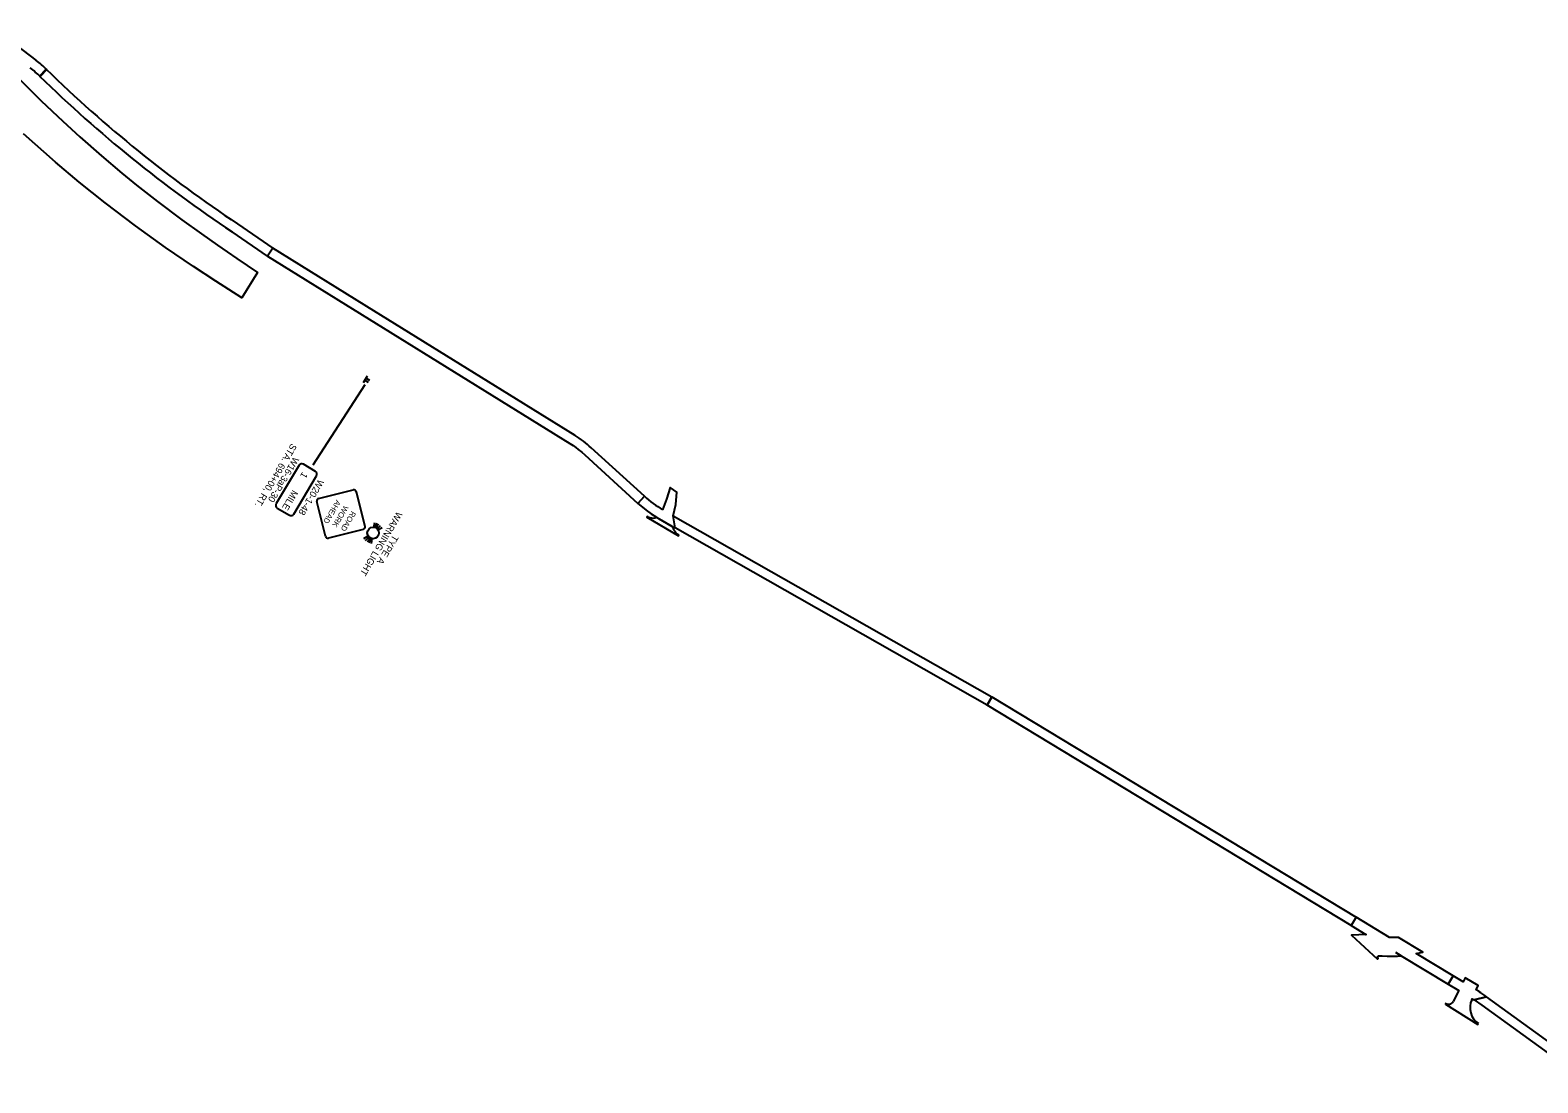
# Model space of a CAD drawing. Extents: x 134216 to 153379, y 327065 to 342138.
# Drawn here: x 141723 to 143293, y 334185 to 335280 of the extents above; entities that cross this region are included whole.
import ezdxf

# ---------------------------------------------------------------- set-up
doc = ezdxf.new("R2010")
doc.units = 0
for name, color, linetype in [('PM_X_Edge_Line', 7, 'Continuous'), ('SC_Shading1', 7, 'Continuous'), ('SN_P_Signs', 7, 'Continuous'), ('SN_P_Text', 7, 'Continuous')]:
    doc.layers.add(name, color=color, linetype=linetype)

msp = doc.modelspace()

# ---------------------------------------------------------------- linework, layer by layer
at = {"layer": 'PM_X_Edge_Line'}
for p, q in [((141688, 335280.2), (141729.3, 335248.8)), ((141688, 335280.2), (141729.3, 335248.8)), ((141733.1, 335232.4), (141740.1, 335239.5)), ((141740.6, 335239.1), (141733.6, 335232)), ((141740.6, 335239.1), (141733.6, 335232)), ((142391.9, 334763.8), (142378.7, 334771.4))]:
    msp.add_line(p, q, dxfattribs=at)
for points in [[(141939.2, 335078.5), (141975.9, 335053.4), (141970.6, 335044.9), (141933.6, 335070.2)], [(142290.7, 334858.3), (142081.3, 334988), (141975.9, 335053.4), (141970.6, 335044.9), (142285.4, 334849.9), (142288.6, 334847.8), (142291.4, 334845.8), (142294, 334843.9), (142297.8, 334840.9), (142300.8, 334838.3), (142356.1, 334787.7), (142362.9, 334795.1), (142307.5, 334845.6)], [(142362.9, 334795.1), (142356.1, 334787.7), (142359.2, 334785), (142364.7, 334780.6), (142370, 334776.8), (142375.5, 334773.2), (142377.7, 334771.9), (142391.9, 334763.8), (142394.9, 334762.2), (142393, 334774.7), (142392.7, 334774.9), (142395.5, 334786.6), (142396.8, 334799.2), (142389.8, 334804.3), (142386, 334792), (142381.8, 334781.1)], [(142366.5, 334773.7), (142365.8, 334774.1), (142365.3, 334773.3), (142398.3, 334753.9), (142398.8, 334754.8)], [(143232, 334279.6), (143229, 334281.3), (143231.1, 334285.9), (143217.5, 334294.1), (143215.3, 334289.6), (143205, 334295.9), (143199.8, 334287.3), (143209.1, 334281.7), (143210.8, 334280.7), (143210.8, 334280.7), (143205.1, 334269.2)], [(143197.6, 334267.4), (143197, 334266.6), (143230.9, 334245.4), (143231.5, 334246.2)], [(143224.4, 334271.1), (143224.8, 334272.2), (143224.9, 334272.1), (143226.8, 334271), (143239.8, 334274.3)]]:
    msp.add_lwpolyline(points, dxfattribs=at)
for points in [[(142719.7, 334577.6), (142394.9, 334762.2), (142393, 334774.7), (142724.7, 334586.3)], [(143098.7, 334348.4), (142719.7, 334577.6), (142724.7, 334586.3), (143103.9, 334357)], [(143145.4, 334320.2), (143150.9, 334316.9), (143199.8, 334287.3), (143205, 334295.9), (143166.4, 334319.2), (143173.5, 334320.7), (143148.2, 334336), (143141.8, 334335.9), (143138.9, 334335.9), (143103.9, 334357), (143098.7, 334348.4), (143114.2, 334339.1), (143114.3, 334339), (143099.3, 334338.4), (143126.4, 334313.4), (143127, 334314.2), (143126.4, 334315.1), (143126.5, 334316), (143127.2, 334316.7), (143127.8, 334316.9), (143131.2, 334316.7), (143136.4, 334316.4), (143142.2, 334316.4), (143147.2, 334316.6), (143149.8, 334316.8), (143150.9, 334316.9)], [(143346.6, 334184.7), (143352.5, 334192.8), (143239.8, 334274.3), (143226.8, 334271), (143235, 334265.5)]]:
    msp.add_lwpolyline(points, close=True, dxfattribs=at)
for centre, radius, start, end in [((141656.9, 335153.2), 110, 45.744, 52.8483), ((141656.9, 335153.2), 110, 45.744, 52.8483), ((141656.9, 335153.2), 120, 45.744, 52.8482), ((141656.9, 335153.2), 120, 45.744, 52.8482), ((142709.6, 336234.6), 1389.3, 225.7442, 236.3206), ((142709.6, 336234.6), 1399.3, 225.7442, 236.3181), ((142230.4, 334761.2), 114.3, 47.6033, 58.1675), ((142440.4, 334880.1), 115, 227.6195, 239.3722), ((142371.5, 334782.4), 10, 239.5665, 251.9265), ((142371.5, 334782.4), 10, 251.9265, 293.5127), ((142440.4, 334880.1), 125, 238.7432, 240.3988), ((142406.4, 334767.7), 15, 194.876, 239.5665), ((143200.6, 334271.4), 5, 233.0612, 333.4631), ((143242.6, 334262.9), 20, 155.533, 236.2381), ((143175.3, 334185.8), 109.5, 53.8754, 58.8237)]:
    msp.add_arc(centre, radius, start, end, dxfattribs=at)
at = {"layer": 'SC_Shading1'}
msp.add_lwpolyline([(141708.2, 335233.3), (141734.8, 335206.7), (141757.4, 335185.3), (141774.9, 335169.3), (141797.7, 335149.3), (141818.8, 335131.5), (141834.2, 335119), (141855.9, 335101.9), (141881.2, 335082.8), (141901.7, 335068.1), (141918.3, 335056.4), (141938.6, 335042.6), (141960.1, 335027.9), (141943.7, 335001.5), (141916.7, 335019.1), (141893.5, 335034.3), (141864.2, 335054.1), (141832.9, 335076.5), (141801.3, 335100.5), (141774.3, 335122.1), (141749.6, 335142.8), (141716.5, 335172.2)], dxfattribs=at)
at = {"layer": 'SN_P_Signs'}
for p, q in [((142070.4, 334913.6), (142074.6, 334920.3)), ((142071.9, 334915.9), (142075.3, 334913.8)), ((142072.5, 334916.9), (142072.5, 334916.9)), ((142073.1, 334918), (142076.5, 334915.8)), ((142070.9, 334751.3), (142075.2, 334753.9)), ((142072.6, 334749.1), (142076.1, 334752.7)), ((142081.3, 334762.9), (142082.1, 334767.8)), ((142082.6, 334762.5), (142084.5, 334767.1)), ((142083.5, 334762), (142086.2, 334766.3)), ((142084.6, 334761.2), (142088.1, 334764.7)), ((142085.5, 334760), (142089.9, 334762.5)), ((142074.5, 334747.6), (142077.2, 334751.8)), ((142076.2, 334746.7), (142078.1, 334751.3)), ((142078.6, 334746), (142079.4, 334751))]:
    msp.add_line(p, q, dxfattribs=at)
for points in [[(142003.3, 334827.3), (141979.5, 334787.4)], [(141997.7, 334776.5), (142021.6, 334816.3)], [(142020.4, 334820.9), (142007.9, 334828.4)], [(142023.6, 334792.8), (142059.7, 334801.8)], [(142062.9, 334799.9), (142071.9, 334763.8)], [(142030.7, 334753.5), (142021.7, 334789.6)], [(141980.6, 334782.8), (141993.2, 334775.3)], [(142070, 334760.6), (142033.9, 334751.6)]]:
    msp.add_lwpolyline(points, dxfattribs=at)
msp.add_circle((142080.4, 334756.9), 6.02, dxfattribs=at)
for centre, radius, start, end in [((142006.2, 334825.6), 3.32, 59.1008, 149.1008), ((142018.7, 334818.1), 3.32, 329.1008, 59.1008), ((142060.3, 334799.2), 2.66, 14.0263, 104.0263), ((141982.3, 334785.7), 3.32, 149.1008, 239.1008), ((142024.3, 334790.2), 2.66, 104.0263, 194.0263), ((141994.9, 334778.2), 3.32, 239.1008, 329.1008), ((142033.3, 334754.1), 2.66, 194.0263, 284.0263), ((142069.4, 334763.2), 2.66, 284.0263, 14.0263)]:
    msp.add_arc(centre, radius, start, end, dxfattribs=at)
at = {"layer": 'SN_P_Text'}
msp.add_line((142071.9, 334911.2), (142017.7, 334827.4), dxfattribs=at)

# ---------------------------------------------------------------- texts
at = {"layer": 'SN_P_Signs'}
for s, height, rotation, p in [('1', 7.08, 239.1008, (142006.9, 334820.9)), ('MILE', 7.08, 239.1008, (141996.6, 334802.2)), ('AHEAD', 5.66, 239.0263, (142042.2, 334791.8)), ('WORK', 5.66, 239.0263, (142050.1, 334786)), ('ROAD', 5.66, 239.0263, (142058, 334780.2))]:
    msp.add_text(s, height=height, rotation=rotation, dxfattribs=at).set_placement(p)
at = {"layer": 'SN_P_Text'}
for s, rotation, p in [('STA. 694+00, RT.', 239.1008, (141995.4, 334850.6)), ('W16-3aP-30', 239.1008, (141997.6, 334836.6)), ('W20-1-48', 239.0263, (142023.5, 334813.3)), ('WARNING LIGHT', 239.0263, (142105.2, 334779.7)), ('TYPE A', 239.0263, (142101.2, 334755.5))]:
    msp.add_text(s, height=7, rotation=rotation, dxfattribs=at).set_placement(p)

doc.saveas('drawing.dxf')
